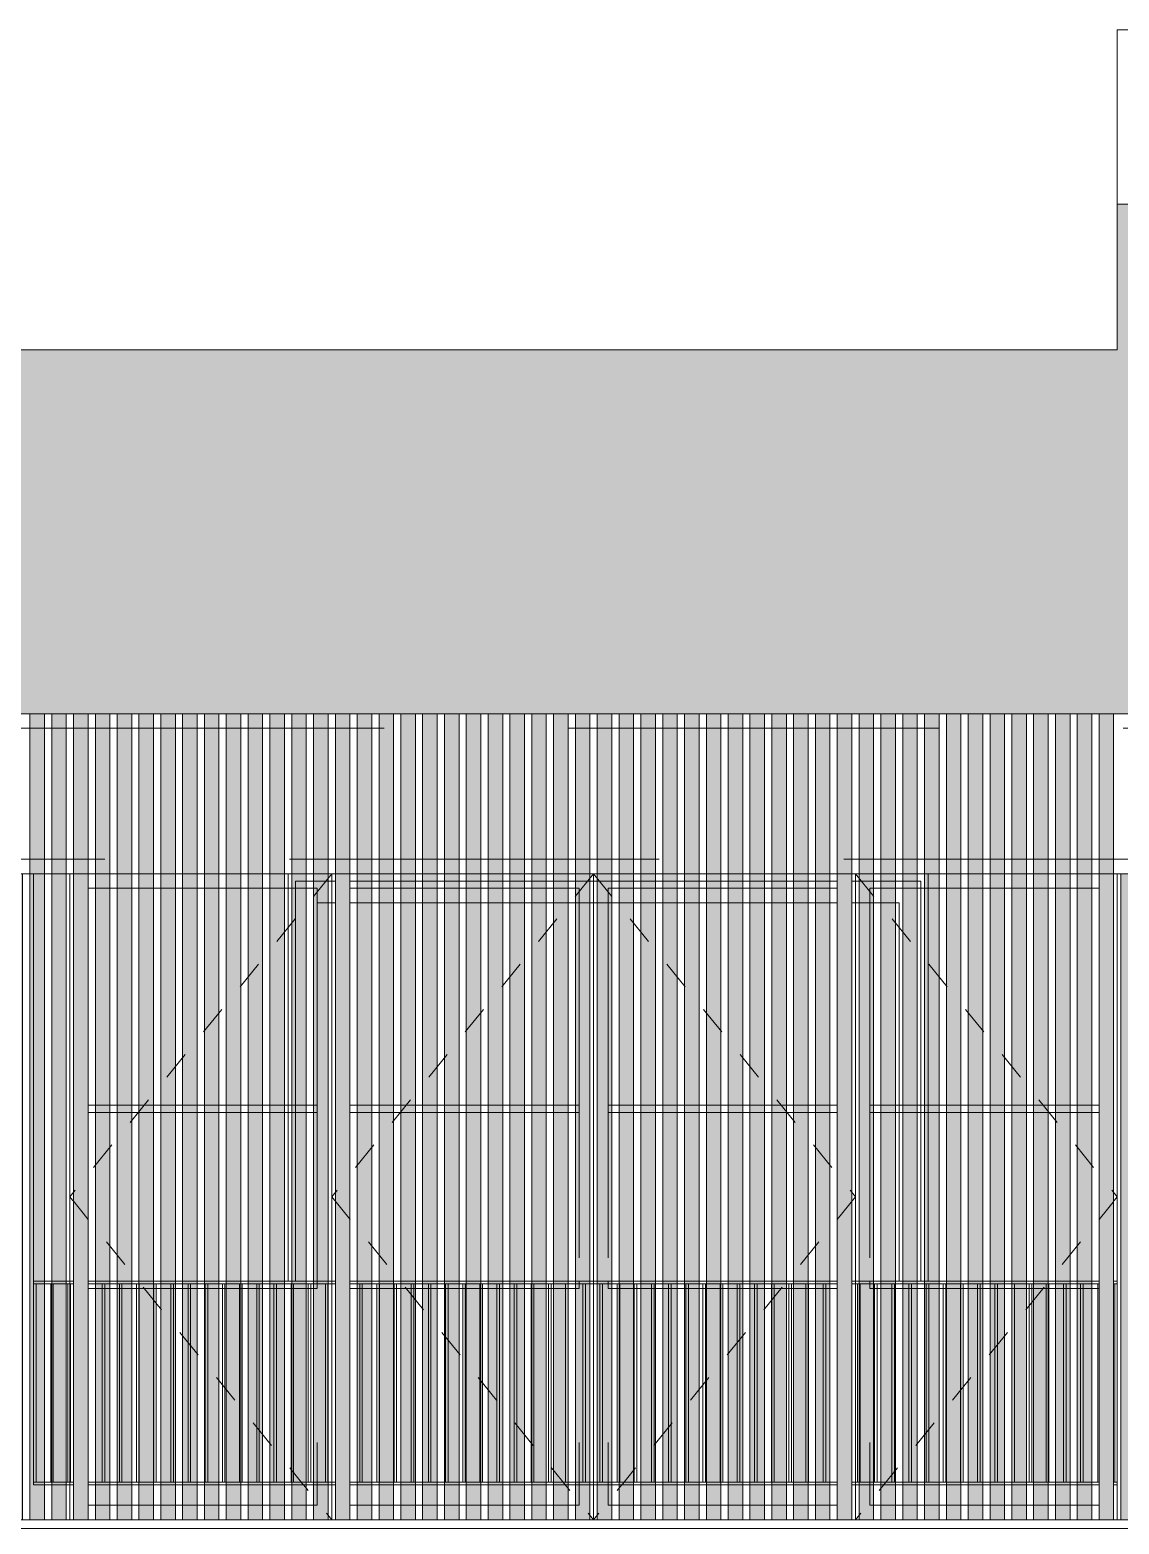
# Model space of a CAD drawing. Header units: metres. Extents: x -197 to 1099, y -24 to 14.
# Drawn here: x 709.96 to 713.7, y 3.36 to 8.5 of the extents above; entities that cross this region are included whole.
import ezdxf

# ---------------------------------------------------------------- set-up
doc = ezdxf.new("R2010")
doc.units = ezdxf.units.M
doc.header["$LTSCALE"] = 0.001
doc.linetypes.add('HIDDENX2', pattern=[19.05, 12.7, -6.35])
doc.linetypes.add('OCULTA3', pattern=[0.45, 0.3, -0.15])
doc.layers.get('0').update_dxf_attribs({"lineweight": 13, "true_color": 0x000000})
for name, color, linetype, lineweight, true_color in [('Jach-Anotaciones-CalidaddeLínea  0.13', 7, 'Continuous', 13, 0x000000), ('Jach-Anotaciones-CalidaddeLínea 0.09', 7, 'Continuous', 9, 0x000000), ('Jach-Anotaciones-CalidaddeLínea 0.18', 7, 'Continuous', 18, 0x000000), ('Jach-Anotaciones-Hatch-Lum40%', 7, 'Continuous', 13, 0x999999), ('Jach-Anotaciones-Hatch-Lum50%', 9, 'Continuous', 13, 0x808080), ('JACH-Arq-Lineas-Proyeccion', 250, 'HIDDENX2', 13, 0x333333), ('JACH-Arq-Muros03Bajos', 7, 'Continuous', 13, 0x404040), ('JACH-Arq-Ventanas-BajasyPisoTecho', 7, 'Continuous', 13, 0x404040)]:
    doc.layers.add(name, color=color, linetype=linetype, lineweight=lineweight, true_color=true_color)

# ---------------------------------------------------------------- blocks, each defined once
blk = doc.blocks.new('A$Cbd59a7a6')
at = {"layer": 'Jach-Anotaciones-Hatch-Lum40%', "lineweight": 0, "ltscale": 100}
h = blk.add_hatch(color=256, dxfattribs=at)
h.dxf.hatch_style = 1
h.paths.add_polyline_path([(3.6125, -0.55), (3.6625, -0.55), (3.6625, -2.77), (3.6125, -2.77)])
h = blk.add_hatch(color=256, dxfattribs=at)
h.dxf.hatch_style = 1
h.paths.add_polyline_path([(3.6875, -0.55), (3.7375, -0.55), (3.7375, -2.77), (3.6875, -2.77)])
h = blk.add_hatch(color=256, dxfattribs=at)
h.dxf.hatch_style = 1
h.paths.add_polyline_path([(3.7625, -0.55), (3.8125, -0.55), (3.8125, -2.77), (3.7625, -2.77)])
h = blk.add_hatch(color=256, dxfattribs=at)
h.dxf.hatch_style = 1
h.paths.add_polyline_path([(3.8375, -0.55), (3.8875, -0.55), (3.8875, -2.77), (3.8375, -2.77)])
h = blk.add_hatch(color=256, dxfattribs=at)
h.dxf.hatch_style = 1
h.paths.add_polyline_path([(3.9125, -0.55), (3.9625, -0.55), (3.9625, -2.77), (3.9125, -2.77)])
h = blk.add_hatch(color=256, dxfattribs=at)
h.dxf.hatch_style = 1
h.paths.add_polyline_path([(3.9875, -0.55), (4.0375, -0.55), (4.0375, -2.77), (3.9875, -2.77)])
at = {"layer": 'Jach-Anotaciones-CalidaddeLínea 0.09', "lineweight": 0, "ltscale": 100}
for points in [[(3.6125, -0.55), (3.6625, -0.55), (3.6625, -2.77), (3.6125, -2.77)], [(3.6875, -0.55), (3.7375, -0.55), (3.7375, -2.77), (3.6875, -2.77)], [(3.7625, -0.55), (3.8125, -0.55), (3.8125, -2.77), (3.7625, -2.77)], [(3.8375, -0.55), (3.8875, -0.55), (3.8875, -2.77), (3.8375, -2.77)], [(3.9125, -0.55), (3.9625, -0.55), (3.9625, -2.77), (3.9125, -2.77)], [(3.9875, -0.55), (4.0375, -0.55), (4.0375, -2.77), (3.9875, -2.77)]]:
    blk.add_lwpolyline(points, close=True, dxfattribs=at)
at = {"layer": 'Jach-Anotaciones-CalidaddeLínea 0.18', "lineweight": 0, "ltscale": 100}
blk.add_lwpolyline([(3.6, -0.55), (4.05, -0.55), (4.05, -2.77), (3.6, -2.77)], close=True, dxfattribs=at)
blk = doc.blocks.new('A$C598ee789')
at = {"layer": 'Jach-Anotaciones-Hatch-Lum40%', "lineweight": 0, "ltscale": 100}
h = blk.add_hatch(color=256, dxfattribs=at)
h.dxf.hatch_style = 1
h.paths.add_polyline_path([(-11.5875, -2), (-11.5375, -2), (-11.5375, -2.55), (-11.5875, -2.55)])
h = blk.add_hatch(color=256, dxfattribs=at)
h.dxf.hatch_style = 1
h.paths.add_polyline_path([(-11.5125, -2), (-11.4625, -2), (-11.4625, -2.55), (-11.5125, -2.55)])
h = blk.add_hatch(color=256, dxfattribs=at)
h.dxf.hatch_style = 1
h.paths.add_polyline_path([(-11.4375, -2), (-11.3875, -2), (-11.3875, -2.55), (-11.4375, -2.55)])
h = blk.add_hatch(color=256, dxfattribs=at)
h.dxf.hatch_style = 1
h.paths.add_polyline_path([(-11.3625, -2), (-11.3125, -2), (-11.3125, -2.55), (-11.3625, -2.55)])
h = blk.add_hatch(color=256, dxfattribs=at)
h.dxf.hatch_style = 1
h.paths.add_polyline_path([(-11.2875, -2), (-11.2375, -2), (-11.2375, -2.55), (-11.2875, -2.55)])
h = blk.add_hatch(color=256, dxfattribs=at)
h.dxf.hatch_style = 1
h.paths.add_polyline_path([(-11.2125, -2), (-11.1625, -2), (-11.1625, -2.55), (-11.2125, -2.55)])
h = blk.add_hatch(color=256, dxfattribs=at)
h.dxf.hatch_style = 1
h.paths.add_polyline_path([(-11.1375, -2), (-11.0875, -2), (-11.0875, -2.55), (-11.1375, -2.55)])
h = blk.add_hatch(color=256, dxfattribs=at)
h.dxf.hatch_style = 1
h.paths.add_polyline_path([(-11.0625, -2), (-11.0125, -2), (-11.0125, -2.55), (-11.0625, -2.55)])
h = blk.add_hatch(color=256, dxfattribs=at)
h.dxf.hatch_style = 1
h.paths.add_polyline_path([(-10.9875, -2), (-10.9375, -2), (-10.9375, -2.55), (-10.9875, -2.55)])
h = blk.add_hatch(color=256, dxfattribs=at)
h.dxf.hatch_style = 1
h.paths.add_polyline_path([(-10.9125, -2), (-10.8625, -2), (-10.8625, -2.55), (-10.9125, -2.55)])
h = blk.add_hatch(color=256, dxfattribs=at)
h.dxf.hatch_style = 1
h.paths.add_polyline_path([(-10.8375, -2), (-10.7875, -2), (-10.7875, -2.55), (-10.8375, -2.55)])
h = blk.add_hatch(color=256, dxfattribs=at)
h.dxf.hatch_style = 1
h.paths.add_polyline_path([(-10.7625, -2), (-10.7125, -2), (-10.7125, -2.55), (-10.7625, -2.55)])
h = blk.add_hatch(color=256, dxfattribs=at)
h.dxf.hatch_style = 1
h.paths.add_polyline_path([(-10.6875, -2), (-10.6375, -2), (-10.6375, -2.55), (-10.6875, -2.55)])
h = blk.add_hatch(color=256, dxfattribs=at)
h.dxf.hatch_style = 1
h.paths.add_polyline_path([(-10.6125, -2), (-10.5625, -2), (-10.5625, -2.55), (-10.6125, -2.55)])
h = blk.add_hatch(color=256, dxfattribs=at)
h.dxf.hatch_style = 1
h.paths.add_polyline_path([(-10.5375, -2), (-10.4875, -2), (-10.4875, -2.55), (-10.5375, -2.55)])
h = blk.add_hatch(color=256, dxfattribs=at)
h.dxf.hatch_style = 1
h.paths.add_polyline_path([(-10.4625, -2), (-10.4125, -2), (-10.4125, -2.55), (-10.4625, -2.55)])
h = blk.add_hatch(color=256, dxfattribs=at)
h.dxf.hatch_style = 1
h.paths.add_polyline_path([(-10.3875, -2), (-10.3375, -2), (-10.3375, -2.55), (-10.3875, -2.55)])
h = blk.add_hatch(color=256, dxfattribs=at)
h.dxf.hatch_style = 1
h.paths.add_polyline_path([(-10.3125, -2), (-10.2625, -2), (-10.2625, -2.55), (-10.3125, -2.55)])
h = blk.add_hatch(color=256, dxfattribs=at)
h.dxf.hatch_style = 1
h.paths.add_polyline_path([(-10.2375, -2), (-10.1875, -2), (-10.1875, -2.55), (-10.2375, -2.55)])
h = blk.add_hatch(color=256, dxfattribs=at)
h.dxf.hatch_style = 1
h.paths.add_polyline_path([(-10.1625, -2), (-10.1125, -2), (-10.1125, -2.55), (-10.1625, -2.55)])
h = blk.add_hatch(color=256, dxfattribs=at)
h.dxf.hatch_style = 1
h.paths.add_polyline_path([(-10.0875, -2), (-10.0375, -2), (-10.0375, -2.55), (-10.0875, -2.55)])
h = blk.add_hatch(color=256, dxfattribs=at)
h.dxf.hatch_style = 1
h.paths.add_polyline_path([(-10.0125, -2), (-9.9625, -2), (-9.9625, -2.55), (-10.0125, -2.55)])
h = blk.add_hatch(color=256, dxfattribs=at)
h.dxf.hatch_style = 1
h.paths.add_polyline_path([(-9.9375, -2), (-9.8875, -2), (-9.8875, -2.55), (-9.9375, -2.55)])
h = blk.add_hatch(color=256, dxfattribs=at)
h.dxf.hatch_style = 1
h.paths.add_polyline_path([(-9.8625, -2), (-9.8125, -2), (-9.8125, -2.55), (-9.8625, -2.55)])
h = blk.add_hatch(color=256, dxfattribs=at)
h.dxf.hatch_style = 1
h.paths.add_polyline_path([(-9.7875, -2), (-9.7375, -2), (-9.7375, -2.55), (-9.7875, -2.55)])
h = blk.add_hatch(color=256, dxfattribs=at)
h.dxf.hatch_style = 1
h.paths.add_polyline_path([(-9.7125, -2), (-9.6625, -2), (-9.6625, -2.55), (-9.7125, -2.55)])
h = blk.add_hatch(color=256, dxfattribs=at)
h.dxf.hatch_style = 1
h.paths.add_polyline_path([(-9.6375, -2), (-9.5875, -2), (-9.5875, -2.55), (-9.6375, -2.55)])
h = blk.add_hatch(color=256, dxfattribs=at)
h.dxf.hatch_style = 1
h.paths.add_polyline_path([(-9.5625, -2), (-9.5125, -2), (-9.5125, -2.55), (-9.5625, -2.55)])
h = blk.add_hatch(color=256, dxfattribs=at)
h.dxf.hatch_style = 1
h.paths.add_polyline_path([(-9.4875, -2), (-9.4375, -2), (-9.4375, -2.55), (-9.4875, -2.55)])
h = blk.add_hatch(color=256, dxfattribs=at)
h.dxf.hatch_style = 1
h.paths.add_polyline_path([(-9.4125, -2), (-9.3625, -2), (-9.3625, -2.55), (-9.4125, -2.55)])
h = blk.add_hatch(color=256, dxfattribs=at)
h.dxf.hatch_style = 1
h.paths.add_polyline_path([(-9.3375, -2), (-9.2875, -2), (-9.2875, -2.55), (-9.3375, -2.55)])
h = blk.add_hatch(color=256, dxfattribs=at)
h.dxf.hatch_style = 1
h.paths.add_polyline_path([(-9.2625, -2), (-9.2125, -2), (-9.2125, -2.55), (-9.2625, -2.55)])
h = blk.add_hatch(color=256, dxfattribs=at)
h.dxf.hatch_style = 1
h.paths.add_polyline_path([(-9.1875, -2), (-9.1375, -2), (-9.1375, -2.55), (-9.1875, -2.55)])
h = blk.add_hatch(color=256, dxfattribs=at)
h.dxf.hatch_style = 1
h.paths.add_polyline_path([(-9.1125, -2), (-9.0625, -2), (-9.0625, -2.55), (-9.1125, -2.55)])
h = blk.add_hatch(color=256, dxfattribs=at)
h.dxf.hatch_style = 1
h.paths.add_polyline_path([(-9.0375, -2), (-8.9875, -2), (-8.9875, -2.55), (-9.0375, -2.55)])
h = blk.add_hatch(color=256, dxfattribs=at)
h.dxf.hatch_style = 1
h.paths.add_polyline_path([(-8.9625, -2), (-8.9125, -2), (-8.9125, -2.55), (-8.9625, -2.55)])
h = blk.add_hatch(color=256, dxfattribs=at)
h.dxf.hatch_style = 1
h.paths.add_polyline_path([(-8.8875, -2), (-8.8375, -2), (-8.8375, -2.55), (-8.8875, -2.55)])
h = blk.add_hatch(color=256, dxfattribs=at)
h.dxf.hatch_style = 1
h.paths.add_polyline_path([(-8.8125, -2), (-8.7625, -2), (-8.7625, -2.55), (-8.8125, -2.55)])
h = blk.add_hatch(color=256, dxfattribs=at)
h.dxf.hatch_style = 1
h.paths.add_polyline_path([(-8.7375, -2), (-8.6875, -2), (-8.6875, -2.55), (-8.7375, -2.55)])
h = blk.add_hatch(color=256, dxfattribs=at)
h.dxf.hatch_style = 1
h.paths.add_polyline_path([(-8.6625, -2), (-8.6125, -2), (-8.6125, -2.55), (-8.6625, -2.55)])
h = blk.add_hatch(color=256, dxfattribs=at)
h.dxf.hatch_style = 1
h.paths.add_polyline_path([(-8.5875, -2), (-8.5375, -2), (-8.5375, -2.55), (-8.5875, -2.55)])
h = blk.add_hatch(color=256, dxfattribs=at)
h.dxf.hatch_style = 1
h.paths.add_polyline_path([(-8.5125, -2), (-8.4625, -2), (-8.4625, -2.55), (-8.5125, -2.55)])
h = blk.add_hatch(color=256, dxfattribs=at)
h.dxf.hatch_style = 1
h.paths.add_polyline_path([(-8.4375, -2), (-8.3875, -2), (-8.3875, -2.55), (-8.4375, -2.55)])
h = blk.add_hatch(color=256, dxfattribs=at)
h.dxf.hatch_style = 1
h.paths.add_polyline_path([(-8.3625, -2), (-8.3125, -2), (-8.3125, -2.55), (-8.3625, -2.55)])
h = blk.add_hatch(color=256, dxfattribs=at)
h.dxf.hatch_style = 1
h.paths.add_polyline_path([(-8.2875, -2), (-8.2375, -2), (-8.2375, -2.55), (-8.2875, -2.55)])
h = blk.add_hatch(color=256, dxfattribs=at)
h.dxf.hatch_style = 1
h.paths.add_polyline_path([(-8.2125, -2), (-8.1625, -2), (-8.1625, -2.55), (-8.2125, -2.55)])
h = blk.add_hatch(color=256, dxfattribs=at)
h.dxf.hatch_style = 1
h.paths.add_polyline_path([(-8.1375, -2), (-8.0875, -2), (-8.0875, -2.55), (-8.1375, -2.55)])
h = blk.add_hatch(color=256, dxfattribs=at)
h.dxf.hatch_style = 1
h.paths.add_polyline_path([(-8.0625, -2), (-8.0125, -2), (-8.0125, -2.55), (-8.0625, -2.55)])
h = blk.add_hatch(color=256, dxfattribs=at)
h.dxf.hatch_style = 1
h.paths.add_polyline_path([(-7.9875, -2), (-7.9375, -2), (-7.9375, -2.55), (-7.9875, -2.55)])
h = blk.add_hatch(color=256, dxfattribs=at)
h.dxf.hatch_style = 1
h.paths.add_polyline_path([(-7.9125, -2), (-7.8625, -2), (-7.8625, -2.55), (-7.9125, -2.55)])
at = {"layer": 'Jach-Anotaciones-CalidaddeLínea 0.09', "lineweight": 0, "ltscale": 100}
for points in [[(-11.5875, -2), (-11.5375, -2), (-11.5375, -2.55), (-11.5875, -2.55)], [(-11.5125, -2), (-11.4625, -2), (-11.4625, -2.55), (-11.5125, -2.55)], [(-11.4375, -2), (-11.3875, -2), (-11.3875, -2.55), (-11.4375, -2.55)], [(-11.3625, -2), (-11.3125, -2), (-11.3125, -2.55), (-11.3625, -2.55)], [(-11.2875, -2), (-11.2375, -2), (-11.2375, -2.55), (-11.2875, -2.55)], [(-11.2125, -2), (-11.1625, -2), (-11.1625, -2.55), (-11.2125, -2.55)], [(-11.1375, -2), (-11.0875, -2), (-11.0875, -2.55), (-11.1375, -2.55)], [(-11.0625, -2), (-11.0125, -2), (-11.0125, -2.55), (-11.0625, -2.55)], [(-10.9875, -2), (-10.9375, -2), (-10.9375, -2.55), (-10.9875, -2.55)], [(-10.9125, -2), (-10.8625, -2), (-10.8625, -2.55), (-10.9125, -2.55)], [(-10.8375, -2), (-10.7875, -2), (-10.7875, -2.55), (-10.8375, -2.55)], [(-10.7625, -2), (-10.7125, -2), (-10.7125, -2.55), (-10.7625, -2.55)], [(-10.6875, -2), (-10.6375, -2), (-10.6375, -2.55), (-10.6875, -2.55)], [(-10.6125, -2), (-10.5625, -2), (-10.5625, -2.55), (-10.6125, -2.55)], [(-10.5375, -2), (-10.4875, -2), (-10.4875, -2.55), (-10.5375, -2.55)], [(-10.4625, -2), (-10.4125, -2), (-10.4125, -2.55), (-10.4625, -2.55)], [(-10.3875, -2), (-10.3375, -2), (-10.3375, -2.55), (-10.3875, -2.55)], [(-10.3125, -2), (-10.2625, -2), (-10.2625, -2.55), (-10.3125, -2.55)], [(-10.2375, -2), (-10.1875, -2), (-10.1875, -2.55), (-10.2375, -2.55)], [(-10.1625, -2), (-10.1125, -2), (-10.1125, -2.55), (-10.1625, -2.55)], [(-10.0875, -2), (-10.0375, -2), (-10.0375, -2.55), (-10.0875, -2.55)], [(-10.0125, -2), (-9.9625, -2), (-9.9625, -2.55), (-10.0125, -2.55)], [(-9.9375, -2), (-9.8875, -2), (-9.8875, -2.55), (-9.9375, -2.55)], [(-9.8625, -2), (-9.8125, -2), (-9.8125, -2.55), (-9.8625, -2.55)], [(-9.7875, -2), (-9.7375, -2), (-9.7375, -2.55), (-9.7875, -2.55)], [(-9.7125, -2), (-9.6625, -2), (-9.6625, -2.55), (-9.7125, -2.55)], [(-9.6375, -2), (-9.5875, -2), (-9.5875, -2.55), (-9.6375, -2.55)], [(-9.5625, -2), (-9.5125, -2), (-9.5125, -2.55), (-9.5625, -2.55)], [(-9.4875, -2), (-9.4375, -2), (-9.4375, -2.55), (-9.4875, -2.55)], [(-9.4125, -2), (-9.3625, -2), (-9.3625, -2.55), (-9.4125, -2.55)], [(-9.3375, -2), (-9.2875, -2), (-9.2875, -2.55), (-9.3375, -2.55)], [(-9.2625, -2), (-9.2125, -2), (-9.2125, -2.55), (-9.2625, -2.55)], [(-9.1875, -2), (-9.1375, -2), (-9.1375, -2.55), (-9.1875, -2.55)], [(-9.1125, -2), (-9.0625, -2), (-9.0625, -2.55), (-9.1125, -2.55)], [(-9.0375, -2), (-8.9875, -2), (-8.9875, -2.55), (-9.0375, -2.55)], [(-8.9625, -2), (-8.9125, -2), (-8.9125, -2.55), (-8.9625, -2.55)], [(-8.8875, -2), (-8.8375, -2), (-8.8375, -2.55), (-8.8875, -2.55)], [(-8.8125, -2), (-8.7625, -2), (-8.7625, -2.55), (-8.8125, -2.55)], [(-8.7375, -2), (-8.6875, -2), (-8.6875, -2.55), (-8.7375, -2.55)], [(-8.6625, -2), (-8.6125, -2), (-8.6125, -2.55), (-8.6625, -2.55)], [(-8.5875, -2), (-8.5375, -2), (-8.5375, -2.55), (-8.5875, -2.55)], [(-8.5125, -2), (-8.4625, -2), (-8.4625, -2.55), (-8.5125, -2.55)], [(-8.4375, -2), (-8.3875, -2), (-8.3875, -2.55), (-8.4375, -2.55)], [(-8.3625, -2), (-8.3125, -2), (-8.3125, -2.55), (-8.3625, -2.55)], [(-8.2875, -2), (-8.2375, -2), (-8.2375, -2.55), (-8.2875, -2.55)], [(-8.2125, -2), (-8.1625, -2), (-8.1625, -2.55), (-8.2125, -2.55)], [(-8.1375, -2), (-8.0875, -2), (-8.0875, -2.55), (-8.1375, -2.55)], [(-8.0625, -2), (-8.0125, -2), (-8.0125, -2.55), (-8.0625, -2.55)], [(-7.9875, -2), (-7.9375, -2), (-7.9375, -2.55), (-7.9875, -2.55)], [(-7.9125, -2), (-7.8625, -2), (-7.8625, -2.55), (-7.9125, -2.55)]]:
    blk.add_lwpolyline(points, close=True, dxfattribs=at)
at = {"layer": 'Jach-Anotaciones-CalidaddeLínea 0.18', "lineweight": 0, "ltscale": 100}
blk.add_lwpolyline([(-15.5, -2), (0.15, -2), (0.15, -2.55), (-15.5, -2.55)], close=True, dxfattribs=at)
at = {"layer": 'JACH-Arq-Lineas-Proyeccion', "lineweight": 0, "ltscale": 100}
blk.add_lwpolyline([(-15.45, -2.05), (0.1, -2.05), (0.1, -2.5), (-15.45, -2.5)], close=True, dxfattribs=at)
blk = doc.blocks.new('A$C55ff94a2')
at = {"lineweight": 0, "ltscale": 100}
for name, p in [('A$C598ee789', (0, 0)), ('A$Cbd59a7a6', (-15.5, -2)), ('A$Cbd59a7a6', (-11.45, -2))]:
    blk.add_blockref(name, p, dxfattribs=at)
blk = doc.blocks.new('A$Ccf8239d7')
at = {"layer": 'JACH-Arq-Ventanas-BajasyPisoTecho', "ltscale": 100}
blk.add_blockref('A$C55ff94a2', (15.5, 2), dxfattribs=at)
blk = doc.blocks.new('A$Ceb0e9d90')
at = {"layer": 'Jach-Anotaciones-Hatch-Lum40%', "lineweight": 0, "ltscale": 100}
h = blk.add_hatch(color=256, dxfattribs=at)
h.dxf.hatch_style = 1
h.paths.add_polyline_path([(0.0875, 2.1), (0.1375, 2.1), (0.1375, -0.12), (0.0875, -0.12)])
h = blk.add_hatch(color=256, dxfattribs=at)
h.dxf.hatch_style = 1
h.paths.add_polyline_path([(0.1625, 2.1), (0.2125, 2.1), (0.2125, -0.12), (0.1625, -0.12)])
h = blk.add_hatch(color=256, dxfattribs=at)
h.dxf.hatch_style = 1
h.paths.add_polyline_path([(0.2375, 2.1), (0.2875, 2.1), (0.2875, -0.12), (0.2375, -0.12)])
h = blk.add_hatch(color=256, dxfattribs=at)
h.dxf.hatch_style = 1
h.paths.add_polyline_path([(0.3125, 2.1), (0.3625, 2.1), (0.3625, -0.12), (0.3125, -0.12)])
h = blk.add_hatch(color=256, dxfattribs=at)
h.dxf.hatch_style = 1
h.paths.add_polyline_path([(0.3875, 2.1), (0.4375, 2.1), (0.4375, -0.12), (0.3875, -0.12)])
h = blk.add_hatch(color=256, dxfattribs=at)
h.dxf.hatch_style = 1
h.paths.add_polyline_path([(0.4625, 2.1), (0.5125, 2.1), (0.5125, -0.12), (0.4625, -0.12)])
h = blk.add_hatch(color=256, dxfattribs=at)
h.dxf.hatch_style = 1
h.paths.add_polyline_path([(0.5375, 2.1), (0.5875, 2.1), (0.5875, -0.12), (0.5375, -0.12)])
h = blk.add_hatch(color=256, dxfattribs=at)
h.dxf.hatch_style = 1
h.paths.add_polyline_path([(0.6125, 2.1), (0.6625, 2.1), (0.6625, -0.12), (0.6125, -0.12)])
h = blk.add_hatch(color=256, dxfattribs=at)
h.dxf.hatch_style = 1
h.paths.add_polyline_path([(0.6875, 2.1), (0.7375, 2.1), (0.7375, -0.12), (0.6875, -0.12)])
h = blk.add_hatch(color=256, dxfattribs=at)
h.dxf.hatch_style = 1
h.paths.add_polyline_path([(0.7625, 2.1), (0.8125, 2.1), (0.8125, -0.12), (0.7625, -0.12)])
h = blk.add_hatch(color=256, dxfattribs=at)
h.dxf.hatch_style = 1
h.paths.add_polyline_path([(0.8375, 2.1), (0.8875, 2.1), (0.8875, -0.12), (0.8375, -0.12)])
at = {"layer": 'Jach-Anotaciones-CalidaddeLínea 0.09', "lineweight": 0, "ltscale": 100}
for points in [[(0.0875, 2.1), (0.1375, 2.1), (0.1375, -0.12), (0.0875, -0.12)], [(0.1625, 2.1), (0.2125, 2.1), (0.2125, -0.12), (0.1625, -0.12)], [(0.2375, 2.1), (0.2875, 2.1), (0.2875, -0.12), (0.2375, -0.12)], [(0.3125, 2.1), (0.3625, 2.1), (0.3625, -0.12), (0.3125, -0.12)], [(0.3875, 2.1), (0.4375, 2.1), (0.4375, -0.12), (0.3875, -0.12)], [(0.4625, 2.1), (0.5125, 2.1), (0.5125, -0.12), (0.4625, -0.12)], [(0.5375, 2.1), (0.5875, 2.1), (0.5875, -0.12), (0.5375, -0.12)], [(0.6125, 2.1), (0.6625, 2.1), (0.6625, -0.12), (0.6125, -0.12)], [(0.6875, 2.1), (0.7375, 2.1), (0.7375, -0.12), (0.6875, -0.12)], [(0.7625, 2.1), (0.8125, 2.1), (0.8125, -0.12), (0.7625, -0.12)], [(0.8375, 2.1), (0.8875, 2.1), (0.8875, -0.12), (0.8375, -0.12)]]:
    blk.add_lwpolyline(points, close=True, dxfattribs=at)
at = {"layer": 'Jach-Anotaciones-CalidaddeLínea 0.18', "lineweight": 0, "ltscale": 100}
blk.add_lwpolyline([(0, 2.1), (0.9, 2.1), (0.9, -0.12), (0, -0.12)], close=True, dxfattribs=at)
at = {"layer": 'JACH-Arq-Lineas-Proyeccion', "lineweight": 0, "ltscale": 100}
for points in [[(0.05, 2.05), (0.85, 2.05), (0.85, -0.07), (0.05, -0.07)], [(0.05, 1.305), (0.85, 1.305), (0.85, 1.28), (0.05, 1.28)], [(0.05, 0.675), (0.85, 0.675), (0.85, 0.7), (0.05, 0.7)]]:
    blk.add_lwpolyline(points, close=True, dxfattribs=at)
at = {"lineweight": 0, "ltscale": 100}
blk.add_wipeout([(0.0125, 2.1), (0.0625, 2.1), (0.0625, -0.12), (0.0125, -0.12)], dxfattribs=at)
at = {"layer": 'Jach-Anotaciones-Hatch-Lum40%', "lineweight": 0, "ltscale": 100}
h = blk.add_hatch(color=256, dxfattribs=at)
h.dxf.hatch_style = 1
h.paths.add_polyline_path([(0.0125, 2.1), (0.0625, 2.1), (0.0625, -0.12), (0.0125, -0.12)])
at = {"layer": 'Jach-Anotaciones-CalidaddeLínea 0.09', "lineweight": 0, "ltscale": 100}
blk.add_lwpolyline([(0.0125, 2.1), (0.0625, 2.1), (0.0625, -0.12), (0.0125, -0.12)], close=True, dxfattribs=at)
blk = doc.blocks.new('A$Cad355942')
at = {"layer": 'JACH-Arq-Ventanas-BajasyPisoTecho', "ltscale": 100}
blk.add_blockref('A$Ceb0e9d90', (4.95, -2.65), dxfattribs=at)
at = {"layer": 'JACH-Arq-Ventanas-BajasyPisoTecho', "linetype": 'OCULTA3', "ltscale": 100}
blk.add_lwpolyline([(5.85, -0.55), (4.95, -1.66), (5.85, -2.77)], dxfattribs=at)
at = {"layer": 'JACH-Arq-Ventanas-BajasyPisoTecho', "ltscale": 100}
blk.add_blockref('A$Ceb0e9d90', (4.05, -2.65), dxfattribs=at)
at = {"layer": 'JACH-Arq-Ventanas-BajasyPisoTecho', "ltscale": 100, "xscale": -1}
blk.add_blockref('A$Ceb0e9d90', (6.75, -2.65), dxfattribs=at)
at = {"layer": 'JACH-Arq-Ventanas-BajasyPisoTecho', "linetype": 'OCULTA3', "ltscale": 100}
for points in [[(4.95, -0.55), (4.05, -1.66), (4.95, -2.77)], [(5.85, -0.55), (6.75, -1.66), (5.85, -2.77)]]:
    blk.add_lwpolyline(points, dxfattribs=at)
at = {"layer": 'JACH-Arq-Ventanas-BajasyPisoTecho', "ltscale": 100, "xscale": -1}
blk.add_blockref('A$Ceb0e9d90', (7.65, -2.65), dxfattribs=at)
at = {"layer": 'JACH-Arq-Ventanas-BajasyPisoTecho', "linetype": 'OCULTA3', "ltscale": 100}
blk.add_lwpolyline([(6.75, -0.55), (7.65, -1.66), (6.75, -2.77)], dxfattribs=at)

msp = doc.modelspace()

# ---------------------------------------------------------------- hatches: boundary and pattern name
at = {"layer": 'Jach-Anotaciones-Hatch-Lum50%', "ltscale": 100}
h = msp.add_hatch(dxfattribs=at)
h.set_pattern_fill('218', color=256, scale=0.13, pattern_type=2)
h.set_pattern_definition([(0, (437.39549, 0.04875), (0.26, 0.13), [0.0325, -0.2275]), (0, (437.39549, 0.065), (0.26, 0.13), [0.0325, -0.0975]), (0, (437.52549, 0.08125), (0.26, 0.13), [0.0325, -0.2275]), (0, (437.33049, 0), (0.26, 0.13), [0.01625, -0.13, 0.01625, -0.0975]), (45, (437.34674, 0.0325), (0, 0.13), [0.02298097, -0.34471456]), (45, (437.33049, 0.08125), (0, 0.13), [0.016419, -0.35127653]), (45, (437.33049, 0.0975), (0, 0.13), [0.019695, -0.34800053]), (135, (437.49299, 0.0975), (1e-17, 0.13), [0.019695, -0.34800053]), (135, (437.49299, 0.08125), (1e-17, 0.13), [0.016419, -0.35127653]), (135, (437.47674, 0.0325), (1e-17, 0.13), [0.02298097, -0.34471456]), (26.56505, (437.36299, 0.0325), (-7e-12, 0.13), [0.0363361, -0.25435273]), (26.56505, (437.36299, 0.04875), (-7e-12, 0.13), [0.0363361, -0.25435273]), (26.56505, (437.29799, 0.065), (-7e-12, 0.13), [0.0363361, -0.25435273]), (26.56505, (437.29799, 0.08125), (-7e-12, 0.13), [0.0363361, -0.25435273]), (63.43495, (437.33049, 0), (7e-12, 0.13), [0.0363361, -0.54504157]), (63.43495, (437.34674, 0), (7e-12, 0.13), [0.0363361, -0.54504157]), (116.56505, (437.47674, 0), (-7e-12, 0.13), [0.0363361, -0.54504157]), (116.56505, (437.49299, 0), (-7e-12, 0.13), [0.0363361, -0.54504157]), (153.43495, (437.46049, 0.0325), (7e-12, 0.13), [0.0363361, -0.25435273]), (153.43495, (437.46049, 0.04875), (7e-12, 0.13), [0.0363361, -0.25435273]), (153.43495, (437.52549, 0.065), (7e-12, 0.13), [0.0363361, -0.25435273]), (153.43495, (437.52549, 0.08125), (7e-12, 0.13), [0.0363361, -0.25435273]), (82.8749837, (437.330491, 0), (6e-14, 0.13), [0.13101166, -1.96517535]), (97.1250163, (437.492991, 0), (-6e-14, 0.13), [0.13101166, -1.96517535])])
h.paths.add_polyline_path([(706.04308, 6.15), (706.04308, 7.4), (713.69308, 7.4), (713.69308, 7.90159), (718.44308, 7.90159), (718.44308, 6.15)])

# ---------------------------------------------------------------- linework, layer by layer
at = {"layer": 'Jach-Anotaciones-CalidaddeLínea  0.13', "ltscale": 100}
for points in [[(713.69308, 8.5), (715.19308, 8.5), (715.19308, 7.90159), (713.69308, 7.90159)], [(706.04308, 6.15), (706.04308, 7.4), (713.69308, 7.4), (713.69308, 7.90159), (718.44308, 7.90159), (718.44308, 6.15)], [(709.96808, 5.6), (713.69308, 5.6), (713.69308, 3.5), (709.96808, 3.5)], [(710.84308, 5.6), (713.04308, 5.6), (713.04308, 3.5), (710.84308, 3.5)], [(710.86808, 5.575), (713.01808, 5.575), (713.01808, 3.525), (710.86808, 3.525)], [(710.94308, 5.5), (712.94308, 5.5), (712.94308, 3.6), (710.94308, 3.6)]]:
    msp.add_lwpolyline(points, close=True, dxfattribs=at)
at = {"layer": 'JACH-Arq-Muros03Bajos', "ltscale": 100}
msp.add_lwpolyline([(709.96808, 4.2), (713.69308, 4.2), (713.69308, 3.5), (709.96808, 3.5)], close=True, dxfattribs=at)
at = {"layer": 'JACH-Arq-Ventanas-BajasyPisoTecho', "ltscale": 100}
msp.add_lwpolyline([(711.90558, 5.5), (711.98058, 5.5), (711.98058, 3.6), (711.90558, 3.6)], close=True, dxfattribs=at)

# ---------------------------------------------------------------- next in the draw order: wipeouts: each hides what was drawn before it
at = {"ltscale": 100}
msp.add_wipeout([(709.96808, 4.2), (713.69308, 4.2), (713.69308, 3.5), (709.96808, 3.5)], dxfattribs=at).dxf.layer = 'JACH-Arq-Muros03Bajos'

# ---------------------------------------------------------------- next in the draw order: linework, layer by layer
at = {"layer": 'Jach-Anotaciones-CalidaddeLínea  0.13', "ltscale": 100}
for points in [[(721.54308, 3.35), (721.54308, 3.5), (721.69308, 3.5), (721.69308, 6.15), (706.04308, 6.15), (706.04308, 7.55), (700.21698, 7.55), (700.21698, 3.5), (700.36698, 3.5), (700.36698, 3.35)], [(709.96808, 4.191), (713.69308, 4.191), (713.69308, 4.2), (709.96808, 4.2)], [(709.96808, 3.5), (713.69308, 3.5), (713.69308, 3.509), (709.96808, 3.509)]]:
    msp.add_lwpolyline(points, close=True, dxfattribs=at)
at = {"layer": 'Jach-Anotaciones-CalidaddeLínea 0.09', "ltscale": 100}
for points in [[(709.96808, 4.191), (709.97708, 4.191), (709.97708, 3.509), (709.96808, 3.509)], [(710.02708, 4.191), (710.03608, 4.191), (710.03608, 3.509), (710.02708, 3.509)], [(710.08608, 4.191), (710.09508, 4.191), (710.09508, 3.509), (710.08608, 3.509)], [(710.14508, 4.191), (710.15408, 4.191), (710.15408, 3.509), (710.14508, 3.509)], [(710.20408, 4.191), (710.21308, 4.191), (710.21308, 3.509), (710.20408, 3.509)], [(710.26308, 4.191), (710.27208, 4.191), (710.27208, 3.509), (710.26308, 3.509)], [(710.32208, 4.191), (710.33108, 4.191), (710.33108, 3.509), (710.32208, 3.509)], [(710.38108, 4.191), (710.39008, 4.191), (710.39008, 3.509), (710.38108, 3.509)], [(710.44008, 4.191), (710.44908, 4.191), (710.44908, 3.509), (710.44008, 3.509)], [(710.49908, 4.191), (710.50808, 4.191), (710.50808, 3.509), (710.49908, 3.509)], [(710.55808, 4.191), (710.56708, 4.191), (710.56708, 3.509), (710.55808, 3.509)], [(710.61708, 4.191), (710.62608, 4.191), (710.62608, 3.509), (710.61708, 3.509)], [(710.67608, 4.191), (710.68508, 4.191), (710.68508, 3.509), (710.67608, 3.509)], [(710.73508, 4.191), (710.74408, 4.191), (710.74408, 3.509), (710.73508, 3.509)], [(710.79408, 4.191), (710.80308, 4.191), (710.80308, 3.509), (710.79408, 3.509)], [(710.85308, 4.191), (710.86208, 4.191), (710.86208, 3.509), (710.85308, 3.509)], [(710.91208, 4.191), (710.92108, 4.191), (710.92108, 3.509), (710.91208, 3.509)], [(710.97108, 4.191), (710.98008, 4.191), (710.98008, 3.509), (710.97108, 3.509)], [(711.03008, 4.191), (711.03908, 4.191), (711.03908, 3.509), (711.03008, 3.509)], [(711.08908, 4.191), (711.09808, 4.191), (711.09808, 3.509), (711.08908, 3.509)], [(711.14808, 4.191), (711.15708, 4.191), (711.15708, 3.509), (711.14808, 3.509)], [(711.20708, 4.191), (711.21608, 4.191), (711.21608, 3.509), (711.20708, 3.509)], [(711.26608, 4.191), (711.27508, 4.191), (711.27508, 3.509), (711.26608, 3.509)], [(711.32508, 4.191), (711.33408, 4.191), (711.33408, 3.509), (711.32508, 3.509)], [(711.38408, 4.191), (711.39308, 4.191), (711.39308, 3.509), (711.38408, 3.509)], [(711.44308, 4.191), (711.45208, 4.191), (711.45208, 3.509), (711.44308, 3.509)], [(711.50208, 4.191), (711.51108, 4.191), (711.51108, 3.509), (711.50208, 3.509)], [(711.56108, 4.191), (711.57008, 4.191), (711.57008, 3.509), (711.56108, 3.509)], [(711.62008, 4.191), (711.62908, 4.191), (711.62908, 3.509), (711.62008, 3.509)], [(711.67908, 4.191), (711.68808, 4.191), (711.68808, 3.509), (711.67908, 3.509)], [(711.73808, 4.191), (711.74708, 4.191), (711.74708, 3.509), (711.73808, 3.509)], [(711.79708, 4.191), (711.80608, 4.191), (711.80608, 3.509), (711.79708, 3.509)], [(711.85608, 4.191), (711.86508, 4.191), (711.86508, 3.509), (711.85608, 3.509)], [(711.91508, 4.191), (711.92408, 4.191), (711.92408, 3.509), (711.91508, 3.509)], [(711.97408, 4.191), (711.98308, 4.191), (711.98308, 3.509), (711.97408, 3.509)], [(712.03308, 4.191), (712.04208, 4.191), (712.04208, 3.509), (712.03308, 3.509)], [(712.09208, 4.191), (712.10108, 4.191), (712.10108, 3.509), (712.09208, 3.509)], [(712.15108, 4.191), (712.16008, 4.191), (712.16008, 3.509), (712.15108, 3.509)], [(712.21008, 4.191), (712.21908, 4.191), (712.21908, 3.509), (712.21008, 3.509)], [(712.26908, 4.191), (712.27808, 4.191), (712.27808, 3.509), (712.26908, 3.509)], [(712.32808, 4.191), (712.33708, 4.191), (712.33708, 3.509), (712.32808, 3.509)], [(712.38708, 4.191), (712.39608, 4.191), (712.39608, 3.509), (712.38708, 3.509)], [(712.44608, 4.191), (712.45508, 4.191), (712.45508, 3.509), (712.44608, 3.509)], [(712.50508, 4.191), (712.51408, 4.191), (712.51408, 3.509), (712.50508, 3.509)], [(712.56408, 4.191), (712.57308, 4.191), (712.57308, 3.509), (712.56408, 3.509)], [(712.62308, 4.191), (712.63208, 4.191), (712.63208, 3.509), (712.62308, 3.509)], [(712.68208, 4.191), (712.69108, 4.191), (712.69108, 3.509), (712.68208, 3.509)], [(712.74108, 4.191), (712.75008, 4.191), (712.75008, 3.509), (712.74108, 3.509)], [(712.80008, 4.191), (712.80908, 4.191), (712.80908, 3.509), (712.80008, 3.509)], [(712.85908, 4.191), (712.86808, 4.191), (712.86808, 3.509), (712.85908, 3.509)], [(712.91808, 4.191), (712.92708, 4.191), (712.92708, 3.509), (712.91808, 3.509)], [(712.97708, 4.191), (712.98608, 4.191), (712.98608, 3.509), (712.97708, 3.509)], [(713.03608, 4.191), (713.04508, 4.191), (713.04508, 3.509), (713.03608, 3.509)], [(713.09508, 4.191), (713.10408, 4.191), (713.10408, 3.509), (713.09508, 3.509)], [(713.15408, 4.191), (713.16308, 4.191), (713.16308, 3.509), (713.15408, 3.509)], [(713.21308, 4.191), (713.22208, 4.191), (713.22208, 3.509), (713.21308, 3.509)], [(713.27208, 4.191), (713.28108, 4.191), (713.28108, 3.509), (713.27208, 3.509)], [(713.33108, 4.191), (713.34008, 4.191), (713.34008, 3.509), (713.33108, 3.509)], [(713.39008, 4.191), (713.39908, 4.191), (713.39908, 3.509), (713.39008, 3.509)], [(713.44908, 4.191), (713.45808, 4.191), (713.45808, 3.509), (713.44908, 3.509)], [(713.50808, 4.191), (713.51708, 4.191), (713.51708, 3.509), (713.50808, 3.509)], [(713.56708, 4.191), (713.57608, 4.191), (713.57608, 3.509), (713.56708, 3.509)], [(713.62608, 4.191), (713.63508, 4.191), (713.63508, 3.509), (713.62608, 3.509)], [(713.68408, 4.191), (713.69308, 4.191), (713.69308, 3.509), (713.68408, 3.509)]]:
    msp.add_lwpolyline(points, close=True, dxfattribs=at)

# ---------------------------------------------------------------- next in the draw order: block references
msp.add_blockref('A$Ccf8239d7', (706.04308, 6.15), dxfattribs=at)

# ---------------------------------------------------------------- next in the draw order: block references
at = {"ltscale": 100}
msp.add_blockref('A$Cad355942', (706.04308, 6.15), dxfattribs=at)

doc.saveas('drawing.dxf')
